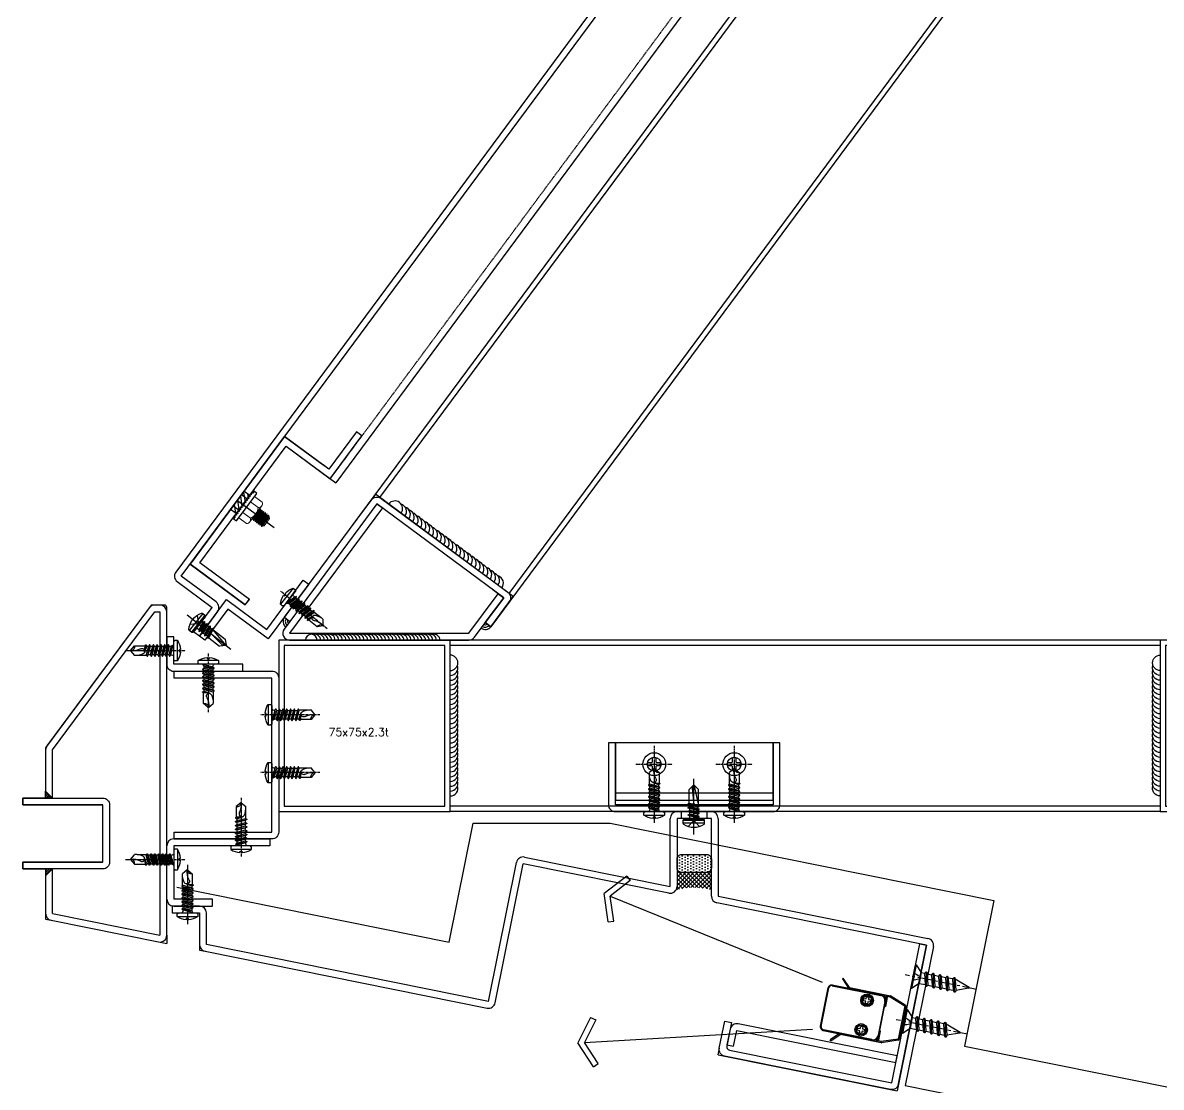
# Model space of a CAD drawing. Extents: x -3378 to 102197, y -3799 to 48702.
# Drawn here: x 83301.7 to 83799.7, y 32567.1 to 33032.6 of the extents above; entities that cross this region are included whole.
import ezdxf

# ---------------------------------------------------------------- set-up
doc = ezdxf.new("R2010")
doc.units = 0
doc.linetypes.add('CENTER', pattern=[2, 1.25, -0.25, 0.25, -0.25])
doc.linetypes.add('HIDDEN', pattern=[0.375, 0.25, -0.125])
for name, color, linetype in [('11', 11, 'Continuous'), ('24WELD', 55, 'Continuous'), ('3', 3, 'Continuous'), ('4', 4, 'Continuous'), ('6', 6, 'Continuous'), ('7-ALU-0', 4, 'Continuous'), ('ARR', 6, 'Continuous'), ('BCM-DIM', 54, 'Continuous'), ('BCM-draft', 252, 'Continuous'), ('BCM-EXT', 2, 'Continuous'), ('BCM-SIL', 8, 'Continuous'), ('CENTER', 4, 'CENTER'), ('CL', 14, 'CENTER'), ('GM_SECT_15', 15, 'Continuous'), ('LAYER3', 165, 'Continuous'), ('螺絲 固定五金 FASTENERS', 124, 'Continuous'), ('螺絲、螺栓', 4, 'Continuous'), ('視覺模型鋁擠型暫替', 4, 'Continuous'), ('視覺模型鋁擠型暫替-RefEdit0', 4, 'Continuous'), ('金屬面材 METAL PANEL', 2, 'Continuous')]:
    doc.layers.add(name, color=color, linetype=linetype)
doc.layers.add('12', color=3, linetype='Continuous', lineweight=9)
doc.layers.add('不顯示', color=254, linetype='Continuous', plot=False)
doc.styles.add('DIM', font='simplex.shx', dxfattribs={"bigfont": 'chineset.shx'})
pattern_1 = [(45, (-80769.971, -992257.95374), (-0.44194173824, 0.44194173824), [])]

# ---------------------------------------------------------------- blocks, each defined once
blk = doc.blocks.new('A$C19CB1797')
at = {"layer": 'BCM-SIL'}
for p, q in [((8.28, 24.29, 0), (8.28, 0, 0)), ((3.53, 19.39, 0), (13.03, 19.39, 0)), ((3.53, 18.16, 0), (13.03, 18.16, 0)), ((6.49, 17.06, 0), (5.88, 16.71, 0)), ((5.88, 16.71, 0), (10.68, 15.91, 0)), ((5.88, 16.71, 0), (5.88, 16.51, 0)), ((5.88, 16.51, 0), (10.68, 15.72, 0)), ((5.88, 16.51, 0), (6.49, 16.16, 0)), ((6.49, 15.47, 0), (5.88, 15.12, 0)), ((5.88, 15.12, 0), (10.68, 14.32, 0)), ((5.88, 15.12, 0), (5.88, 14.92, 0)), ((6.49, 17.06, 0), (10.07, 16.26, 0)), ((6.49, 16.16, 0), (10.07, 15.36, 0)), ((6.49, 16.16, 0), (6.49, 15.47, 0)), ((6.49, 15.47, 0), (10.07, 14.68, 0)), ((10.07, 17.06, 0), (10.07, 16.26, 0)), ((10.07, 17.06, 0), (10.07, 16.26, 0)), ((10.07, 16.26, 0), (10.68, 15.91, 0)), ((10.68, 15.72, 0), (10.07, 15.36, 0)), ((10.07, 15.36, 0), (10.07, 14.68, 0)), ((10.68, 15.91, 0), (10.68, 15.72, 0)), ((5.88, 14.92, 0), (10.68, 14.13, 0)), ((5.88, 14.92, 0), (6.49, 14.57, 0)), ((6.49, 13.88, 0), (5.88, 13.53, 0)), ((5.88, 13.53, 0), (10.68, 12.74, 0)), ((5.88, 13.53, 0), (5.88, 13.33, 0)), ((5.88, 13.33, 0), (10.68, 12.54, 0)), ((5.88, 13.33, 0), (6.49, 12.98, 0)), ((6.49, 12.3, 0), (5.88, 11.94, 0)), ((5.88, 11.94, 0), (10.68, 11.15, 0)), ((5.88, 11.94, 0), (5.88, 11.75, 0)), ((5.88, 11.75, 0), (10.68, 10.95, 0)), ((5.88, 11.75, 0), (6.28, 11.52, 0)), ((8.28, 2.66, 0), (6.28, 11.52, 0)), ((6.28, 11.52, 0), (6.28, 4.66, 0)), ((6.28, 11.52, 0), (10.28, 10.72, 0)), ((6.49, 14.57, 0), (10.07, 13.78, 0)), ((6.49, 14.57, 0), (6.49, 13.88, 0)), ((6.49, 13.88, 0), (10.07, 13.09, 0)), ((6.49, 12.98, 0), (10.07, 12.19, 0)), ((6.49, 12.98, 0), (6.49, 12.3, 0)), ((6.49, 12.3, 0), (10.07, 11.5, 0)), ((9.03, 4.16, 0), (8.28, 11.12, 0)), ((10.07, 14.68, 0), (10.68, 14.32, 0)), ((10.68, 14.13, 0), (10.07, 13.78, 0)), ((10.07, 13.78, 0), (10.07, 13.09, 0)), ((10.07, 13.09, 0), (10.68, 12.74, 0)), ((10.68, 12.54, 0), (10.07, 12.19, 0)), ((10.07, 12.19, 0), (10.07, 11.5, 0)), ((10.07, 11.5, 0), (10.68, 11.15, 0)), ((10.68, 10.95, 0), (10.28, 10.72, 0)), ((10.28, 10.72, 0), (10.28, 4.66, 0)), ((10.68, 14.32, 0), (10.68, 14.13, 0)), ((10.68, 12.74, 0), (10.68, 12.54, 0)), ((10.68, 11.15, 0), (10.68, 10.95, 0)), ((6.28, 4.66, 0), (8.28, 2.66, 0)), ((8.28, 2.66, 0), (10.28, 4.66, 0)), ((8.28, 2.66, 0), (9.03, 4.16, 0))]:
    blk.add_line(p, q, dxfattribs=at)
at = {"layer": 'BCM-SIL', "elevation": 0}
blk.add_lwpolyline([(12.8, 19.81, 0.297439), (3.75, 19.81, 0.253368), (3.53, 19.39), (3.53, 18.16, 0.414214), (4.03, 17.66), (12.53, 17.66, 0.414214), (13.03, 18.16), (13.03, 19.39, 0.253368)], format="xyb", close=True, dxfattribs=at)
at = {"layer": 'BCM-SIL', "ltscale": 0.1, "elevation": 0}
blk.add_lwpolyline([(5.78, 20.77), (7.8, 18.64, 0.205918), (8.28, 18.43, 0.205918), (8.75, 18.64), (10.78, 20.77)], format="xyb", dxfattribs=at)
at = {"layer": 'BCM-SIL'}
for centre, start, end in [((5.89, 17.06, 0), 0, 90), ((10.67, 17.06, 0), 90, 180)]:
    blk.add_arc(centre, 0.6, start, end, dxfattribs=at)
blk = doc.blocks.new('A$C19b21843')
at = {"layer": '11'}
blk.add_lwpolyline([(3.5, 4), (3, 3.5), (3.5, 3), (3, 2.5), (3.5, 2), (3, 1.5), (3.5, 1), (3.5, 0), (5, 0), (5, 15), (3.5, 15), (3.5, 14), (3, 13.5), (3.5, 13), (3, 12.5), (3.5, 12), (3, 11.5), (3.5, 11), (3, 10.5), (3.5, 10), (3, 9.5), (3.5, 9), (3, 8.5), (3.5, 8), (3, 7.5), (3.5, 7), (3, 6.5), (3.5, 6), (3, 5.5), (3.5, 5), (3, 4.5)], close=True, dxfattribs=at)
at = {"layer": '12'}
for p, q in [((5, 13.25), (9.17, 13.25)), ((9.17, 10.37), (5, 10.37)), ((10, 11.81), (10, 3.19)), ((10, 10.03), (10.19, 10.03)), ((10.46, 10.5), (10.89, 4.57)), ((10.73, 10.03), (11.06, 10.03)), ((11.34, 10.5), (11.77, 4.57)), ((11.61, 10.03), (11.94, 10.03)), ((12.21, 10.5), (12.64, 4.57)), ((12.48, 10.03), (12.81, 10.03)), ((13.09, 10.5), (13.52, 4.57)), ((13.36, 10.03), (13.69, 10.03)), ((13.96, 10.5), (14.39, 4.57)), ((14.23, 10.03), (14.56, 10.03)), ((14.84, 10.5), (15.27, 4.57)), ((9.17, 4.63), (5, 4.63)), ((9.17, 1.75), (5, 1.75)), ((10, 4.95), (10.02, 4.57)), ((10.62, 4.97), (10.25, 4.97)), ((11.5, 4.97), (11.13, 4.97)), ((12.38, 4.97), (12, 4.97)), ((13.25, 4.97), (12.88, 4.97)), ((14.12, 4.97), (13.75, 4.97)), ((15, 4.97), (14.63, 4.97))]:
    blk.add_line(p, q, dxfattribs=at)
for points in [[(10.73, 10.03), (10.46, 10.5), (10.19, 10.03), (10.62, 4.97), (10.89, 4.57), (11.13, 4.97)], [(11.61, 10.03), (11.34, 10.5), (11.06, 10.03), (11.5, 4.97), (11.77, 4.57), (12, 4.97)], [(12.48, 10.03), (12.21, 10.5), (11.94, 10.03), (12.38, 4.97), (12.64, 4.57), (12.88, 4.97)], [(13.36, 10.03), (13.09, 10.5), (12.81, 10.03), (13.25, 4.97), (13.52, 4.57), (13.75, 4.97)], [(14.23, 10.03), (13.96, 10.5), (13.69, 10.03), (14.12, 4.97), (14.39, 4.57), (14.63, 4.97)], [(15.11, 10.03), (14.84, 10.5), (14.56, 10.03), (15, 4.97), (15.27, 4.57), (15.5, 4.97)]]:
    blk.add_lwpolyline(points, close=True, dxfattribs=at)
for points in [[(15.11, 10.03), (15.47, 10.03), (15.47, 5.41)], [(15.47, 10.03), (16, 9.5), (16, 5.5), (15.5, 5)], [(10, 4.59), (10.02, 4.57), (10.25, 4.97), (10, 8.4)]]:
    blk.add_lwpolyline(points, dxfattribs=at)
for centre, radius, start, end in [((8.34, 11.81), 1.66, 300, 60), ((4.63, 7.5), 5.37, 327.686, 32.314), ((8.34, 3.19), 1.66, 300, 60)]:
    blk.add_arc(centre, radius, start, end, dxfattribs=at)
at = {"layer": '3'}
for p, q in [((0, 12.01), (3.25, 8.75)), ((3, 10.5), (0, 10.5)), ((1.77, 12.5), (3.38, 10.88)), ((0, 9.74), (3.12, 6.62)), ((0, 7.48), (3.49, 3.99)), ((0, 5.22), (2.72, 2.5)), ((0, 4.5), (3, 4.5)), ((0, 2.96), (0.46, 2.5))]:
    blk.add_line(p, q, dxfattribs=at)
at = {"layer": '4'}
blk.add_line((0, 7.5), (20, 7.5), dxfattribs=at)
at = {"layer": '6'}
blk.add_lwpolyline([(0, 12.5), (3, 12.5), (3.5, 12), (3, 11.5), (3.5, 11), (3, 10.5), (3.5, 10), (3, 9.5), (3.5, 9), (3, 8.5), (3.5, 8), (3, 7.5), (3.5, 7), (3, 6.5), (3.5, 6), (3, 5.5), (3.5, 5), (3, 4.5), (3.5, 4), (3, 3.5), (3.5, 3), (3, 2.5), (0, 2.5)], close=True, dxfattribs=at)
blk = doc.blocks.new('梯形固定件')
at = {"layer": '視覺模型鋁擠型暫替', "linetype": 'Continuous'}
for p, q in [((44.13, 59.58), (46.54, 57.8)), ((3.64, 9.96), (6.05, 8.17))]:
    blk.add_line(p, q, dxfattribs=at)
at = {"layer": '視覺模型鋁擠型暫替', "color": 7, "linetype": 'Continuous'}
for centre, radius, start, end in [((6.05, 8.17), 3, 143.4284, 233.473), ((6.05, 8.17), 2, 143.4284, 233.4731), ((6.05, 8.17), 1, 143.4284, 233.4735), ((91.52, 7.63), 3, 233.4654, 323.51), ((91.52, 7.63), 2, 233.4653, 323.51), ((91.52, 7.63), 1, 233.465, 323.51)]:
    blk.add_arc(centre, radius, start, end, dxfattribs=at)
at = {"layer": '視覺模型鋁擠型暫替', "linetype": 'Continuous'}
for radius, start in [(3, 53.4725), (1, 53.472)]:
    blk.add_arc((6.05, 8.17), radius, start, 53.4729, dxfattribs=at)
at = {"layer": '金屬面材 METAL PANEL', "linetype": 'Continuous'}
for points in [[(3.64, 9.96), (41.72, 61.37, -0.414214), (45.92, 61.99), (101.36, 20.92, -0.414231), (101.99, 16.72), (93.93, 5.85), (91.52, 7.63), (99.58, 18.51), (44.13, 59.58), (6.05, 8.18)], [(44.13, 59.58), (3.54, 4.79, 0.61597), (5.96, 0), (84.35, 0, 0.237647), (86.76, 1.21), (99.58, 18.51)]]:
    blk.add_lwpolyline(points, format="xyb", dxfattribs=at)
blk.add_lwpolyline([(46.54, 57.79), (5.96, 3), (84.35, 3), (97.16, 20.3), (99.58, 18.51)], dxfattribs=at)
blk = doc.blocks.new('*u927')
at = {"layer": 'CENTER', "color": 0, "ltscale": 5}
blk.add_line((28.28, 0), (-3.62, 0), dxfattribs=at)
at = {"layer": '螺絲、螺栓', "color": 0, "linetype": 'ByBlock', "ltscale": 0.2}
for p, q in [((0.3, 5.3), (0.3, -5.3)), ((3.1, 2.5), (3.1, -2.5)), ((3.1, 2.39), (4.64, 2.39)), ((5.08, 3.15), (6.34, -3.15)), ((5.7, 2.39), (7.79, 2.39)), ((8.23, 3.15), (9.49, -3.15)), ((8.85, 2.39), (10.94, 2.39)), ((11.38, 3.15), (12.64, -3.15)), ((12, 2.39), (14.09, 2.39)), ((14.53, 3.15), (15.79, -3.15)), ((17.24, 2.39), (15.15, 2.39)), ((17.68, 3.15), (18.94, -3.15)), ((18.17, 2.61), (24.84, 0.24)), ((3.1, -2.39), (5.9, -2.39)), ((6.96, -2.39), (9.05, -2.39)), ((10.11, -2.39), (12.2, -2.39)), ((13.26, -2.39), (15.35, -2.39)), ((16.41, -2.39), (18.5, -2.39)), ((24.84, -0.23), (19.52, -2.25))]:
    blk.add_line(p, q, dxfattribs=at)
blk.add_lwpolyline([(3.1, -2.5), (0.3, -5.3), (0, -5.3), (0, 5.3), (0.3, 5.3), (3.1, 2.5)], dxfattribs=at)
blk.add_lwpolyline([(0, 1.61, -0.048054), (2.67, 0.68, -0.292428), (3.1, 0, -0.292428), (2.67, -0.68, -0.048054), (0, -1.61, -0.048054)], format="xyb", dxfattribs=at)
for points in [[(6.34, -3.15), (5.9, -2.39), (4.64, 2.39), (5.08, 3.15), (5.27, 3.15), (5.7, 2.39), (6.96, -2.39), (6.53, -3.15)], [(9.49, -3.15), (9.05, -2.39), (7.79, 2.39), (8.23, 3.15), (8.42, 3.15), (8.85, 2.39), (10.11, -2.39), (9.68, -3.15)], [(12.64, -3.15), (12.2, -2.39), (10.94, 2.39), (11.38, 3.15), (11.57, 3.15), (12, 2.39), (13.26, -2.39), (12.83, -3.15)], [(15.79, -3.15), (15.35, -2.39), (14.09, 2.39), (14.53, 3.15), (14.72, 3.15), (15.15, 2.39), (16.41, -2.39), (15.98, -3.15)], [(18.94, -3.15), (18.5, -2.39), (17.24, 2.39), (17.68, 3.15), (17.87, 3.15), (18.3, 2.39), (19.56, -2.39), (19.13, -3.15)]]:
    blk.add_lwpolyline(points, close=True, dxfattribs=at)
blk.add_arc((24.75, 0), 0.252, 292.1627, 69.4623, dxfattribs=at)
blk = doc.blocks.new('*U929')
blk.add_blockref('*u927', (0, 0))
blk = doc.blocks.new('燈座')
for p, q in [((-78.77, 14.27), (-79.2, 11.3)), ((-79.16, 11.3), (0, 0)), ((0.42, 2.97, 0), (0, 0))]:
    blk.add_line(p, q)
at = {"layer": '金屬面材 METAL PANEL', "linetype": 'Continuous'}
for points in [[(9.18, 64.35), (0.42, 2.97, -0.414214), (-2.97, 0.42), (-76.23, 10.88, -0.414214), (-78.77, 14.27), (-77.08, 26.15), (-74.11, 25.73), (-75.59, 15.33, 0.414214), (-74.32, 13.64), (-2.55, 3.39), (6.21, 64.77)], [(-72.55, 15.4), (-71.56, 22.33), (-1.27, 12.3), (-0.85, 15.27), (-71.14, 25.3, 0.414214), (-74.53, 22.76), (-75.52, 15.83)]]:
    blk.add_lwpolyline(points, format="xyb", close=True, dxfattribs=at)
at = {"layer": '螺絲 固定五金 FASTENERS', "rotation": 351.8790730473864}
for p in [(4.14, 50.28, 0), (1.32, 30.48, 0)]:
    blk.add_blockref('*U929', p, dxfattribs=at)
blk = doc.blocks.new('*U35')
blk.add_lwpolyline([(1.22, 0.68), (2.48, 0.68, -0.398336), (3.02, 0.16, -0.027263), (3.02, -0.16, -0.398336), (2.48, -0.68), (1.22, -0.68, 0.414214), (0.68, -1.22), (0.68, -2.48, -0.398336), (0.16, -3.02, -0.027263), (-0.16, -3.02, -0.398336), (-0.68, -2.48), (-0.68, -1.22, 0.414214), (-1.22, -0.68), (-2.48, -0.68, -0.398336), (-3.02, -0.16, -0.027263), (-3.02, 0.16, -0.398336), (-2.48, 0.68), (-1.22, 0.68, 0.414214), (-0.68, 1.22), (-0.68, 2.48, -0.398336), (-0.16, 3.02, -0.027263), (0.16, 3.02, -0.398336), (0.68, 2.48), (0.68, 1.22, 0.414214)], format="xyb", close=True)
blk.add_circle((0, 0), 5)
at = {"layer": 'CL'}
for p, q in [((0, 8.04), (0, -8.04)), ((-8.04, 0), (8.04, 0))]:
    blk.add_line(p, q, dxfattribs=at)
blk = doc.blocks.new('圓孔6mm')
at = {"layer": '視覺模型鋁擠型暫替', "color": 6, "linetype": 'Continuous'}
blk.add_circle((0, 0), 3, dxfattribs=at)
at = {"layer": 'BCM-draft'}
blk.add_blockref('*U35', (0, 0), dxfattribs=at)
blk = doc.blocks.new('A$C20AE7E0D')
at = {"layer": 'ARR', "color": 0, "linetype": 'CENTER', "ltscale": 0.87}
blk.add_line((21, 0), (-5.1, 0), dxfattribs=at)
at = {"layer": 'ARR', "color": 0, "linetype": 'ByBlock', "ltscale": 0.3}
for p, q in [((-1.61, -4.5), (-1.61, 4.5)), ((0.5, 2.24), (1.14, 1.9)), ((0.72, 2.13), (1.65, -2.5)), ((1.89, 1.9), (1.14, 1.9)), ((2.24, 2.5), (3.24, -2.5)), ((3.48, 1.9), (2.73, 1.9)), ((3.83, 2.5), (4.83, -2.5)), ((5.07, 1.9), (4.32, 1.9)), ((5.42, 2.5), (6.42, -2.5)), ((6.81, 1.9), (5.91, 1.9)), ((7.16, 2.5), (8.16, -2.5)), ((8.4, 1.9), (7.65, 1.9)), ((8.75, 2.5), (9.75, -2.5)), ((10.14, 1.9), (9.24, 1.9)), ((10.49, 2.5), (11.49, -2.5)), ((11.73, 1.9), (10.98, 1.9)), ((12.08, 2.5), (12.7, -0.6)), ((17.12, 2.1), (12.46, 2.1)), ((18.83, 0.06), (17.12, 2.1)), ((18.83, 0.06), (18.95, 0.06)), ((19, -0.01), (19, 0.01)), ((2.14, -1.9), (2.89, -1.9)), ((3.73, -1.9), (4.48, -1.9)), ((5.32, -1.9), (6.07, -1.9)), ((6.91, -1.9), (7.81, -1.9)), ((8.65, -1.9), (9.4, -1.9)), ((10.24, -1.9), (11.14, -1.9)), ((11.87, -2.1), (15.91, -2.1)), ((18.83, -0.06), (17.12, -2.1)), ((18.83, -0.06), (18.95, -0.06))]:
    blk.add_line(p, q, dxfattribs=at)
blk.add_lwpolyline([(-2.98, -0.5, 0.134476), (-1.61, -4.5), (-0.58, -4.5, 0.198912), (-0.44, -4.44), (-0.06, -4.06, 0.198912), (0, -3.92), (0, 3.92, 0.198912), (-0.06, 4.06), (-0.44, 4.44, 0.198912), (-0.58, 4.5), (-1.61, 4.5, 0.134562), (-2.98, 0.5), (-2.48, 0.5), (-2.48, -0.5), (-2.98, -0.5)], format="xyb", dxfattribs=at)
blk.add_lwpolyline([(1.14, 1.9), (2.14, -1.9), (1.8, -2.5), (1.65, -2.5), (1.3, -1.9), (0.3, 1.9), (0.5, 2.24)], dxfattribs=at)
for points in [[(3.24, -2.5), (2.89, -1.9), (1.89, 1.9), (2.24, 2.5), (2.39, 2.5), (2.73, 1.9), (3.73, -1.9), (3.39, -2.5)], [(4.83, -2.5), (4.48, -1.9), (3.48, 1.9), (3.83, 2.5), (3.98, 2.5), (4.32, 1.9), (5.32, -1.9), (4.98, -2.5)], [(6.42, -2.5), (6.07, -1.9), (5.07, 1.9), (5.42, 2.5), (5.57, 2.5), (5.91, 1.9), (6.91, -1.9), (6.57, -2.5)], [(8.16, -2.5), (7.81, -1.9), (6.81, 1.9), (7.16, 2.5), (7.31, 2.5), (7.65, 1.9), (8.65, -1.9), (8.31, -2.5)], [(9.75, -2.5), (9.4, -1.9), (8.4, 1.9), (8.75, 2.5), (8.9, 2.5), (9.24, 1.9), (10.24, -1.9), (9.9, -2.5)], [(11.49, -2.5), (11.14, -1.9), (10.14, 1.9), (10.49, 2.5), (10.64, 2.5), (10.98, 1.9), (11.98, -1.9), (11.64, -2.5)], [(12.08, 2.5), (11.73, 1.9), (12.7, -0.6), (12.46, 2.1), (12.23, 2.5)]]:
    blk.add_lwpolyline(points, close=True, dxfattribs=at)
for centre, radius, start, end in [((0.67, 3.07), 0.874, 220.3388, 257.7802), ((13.86, -0.29), 1.2, 56.152, 236.152), ((17.85, 6.88), 7.01, 241.6458, 278.008), ((18.9, 1.75), 1.82, 168.8617, 267.6865), ((18.95, 0.01), 0.05, 0, 90), ((1.17, -3.34), 1.44, 84.7312, 144.22), ((16.52, 4.88), 7.01, 241.6458, 274.9541), ((18.95, -0.01), 0.05, 270, 0)]:
    blk.add_arc(centre, radius, start, end, dxfattribs=at)
blk = doc.blocks.new('*U77')
at = {"color": 0, "linetype": 'ByBlock'}
blk.add_blockref('A$C20AE7E0D', (0, 0), dxfattribs=at)
blk = doc.blocks.new('4t托架')
at = {"layer": '視覺模型鋁擠型暫替', "color": 6, "linetype": 'Continuous'}
blk.add_line((-0.7, -22), (-69.7, -22), dxfattribs=at)
at = {"layer": '視覺模型鋁擠型暫替', "color": 6, "linetype": 'Continuous', "elevation": 0}
blk.add_lwpolyline([(-69.7, -25), (-0.7, -25), (-0.7, 0), (-69.7, 0)], close=True, dxfattribs=at)
at = {"layer": '金屬面材 METAL PANEL', "linetype": 'Continuous', "elevation": 0}
blk.add_lwpolyline([(-69.7, 0), (-72.7, 0), (-72.7, -27, 0.414214), (-69.7, -30), (-0.7, -30, 0.414214), (2.3, -27), (2.3, 0), (-0.7, 0), (-0.7, -27), (-69.7, -27)], format="xyb", close=True, dxfattribs=at)
at = {"layer": '螺絲 固定五金 FASTENERS', "xscale": -1, "rotation": 270}
for p in [(-52.7, -30), (-17.7, -30)]:
    blk.add_blockref('*U77', p, dxfattribs=at)
at = {"layer": '視覺模型鋁擠型暫替', "linetype": 'Continuous'}
for p in [(-52.7, -9.26), (-17.7, -9.26)]:
    blk.add_blockref('圓孔6mm', p, dxfattribs=at)
blk = doc.blocks.new('箭頭2')
at = {"layer": 'LAYER3', "ltscale": 10}
for p, q in [((-21.65, -12.5), (0, 0)), ((21.65, -12.5), (0, 0)), ((-19.15, -16.83), (0, -5.77)), ((19.15, -16.83), (0, -5.77)), ((0, -5.77), (0, -205.77)), ((-21.65, -12.5), (-19.15, -16.83)), ((21.65, -12.5), (19.15, -16.83))]:
    blk.add_line(p, q, dxfattribs=at)
blk = doc.blocks.new('L1燈具')
at = {"color": 133, "linetype": 'Continuous'}
for p, q in [((-26.94, 17.91), (-27.33, 17.61)), ((-27.33, 17.61), (-24.4, 13.7)), ((-24, 14), (-26.94, 17.91)), ((-24, 14), (-5.92, 11.42)), ((-9.83, 11.47), (-5.99, 10.93)), ((-7.78, 10.68), (-8.05, 8.75)), ((-7.29, 10.61), (-7.85, 6.69)), ((-5.99, 10.93), (0.56, 7.42)), ((-5.76, 11.36), (0.79, 7.86)), ((-8.34, 6.76), (-7.85, 6.69)), ((0.56, 7.42), (-1.54, -7.28)), ((1.05, 7.35), (-1.05, -7.35)), ((-9.97, -8.15), (-9.41, -4.23)), ((-9.9, -4.16), (-9.41, -4.23)), ((-27.26, -6.33), (-31.17, -9.26)), ((-30.87, -9.66), (-31.17, -9.26)), ((-30.87, -9.66), (-26.96, -6.72)), ((-8.88, -9.3), (-26.96, -6.72)), ((-8.81, -8.81), (-12.64, -8.27)), ((-10.46, -8.08), (-10.18, -6.15)), ((-1.54, -7.28), (-8.81, -8.81)), ((-1.44, -7.77), (-8.71, -9.3))]:
    blk.add_line(p, q, dxfattribs=at)
at = {"color": 53}
for p, q in [((-33.28, 13.37), (-35.71, -3.65)), ((-10.1, 11.58), (-31.58, 14.64)), ((-10.13, -6.29), (-7.98, 8.75)), ((-34.43, -5.35), (-12.96, -8.41))]:
    blk.add_line(p, q, dxfattribs=at)
at = {"color": 165}
for p, q in [((-35.67, -3.63), (-33.25, 13.34)), ((-35.48, -3.66), (-33.06, 13.31)), ((-33.28, 13.37), (-33.22, 13.62)), ((-33.28, 13.37), (-33.28, 13.37)), ((-33.25, 13.34), (-33.28, 13.37)), ((-33.06, 13.31), (-33.25, 13.34)), ((-33.22, 13.62), (-33.1, 13.9)), ((-33.1, 13.9), (-32.92, 14.15)), ((-31.59, 14.41), (-31.56, 14.61)), ((-31.59, 14.41), (-10.16, 11.36)), ((-31.56, 14.61), (-31.58, 14.64)), ((-31.58, 14.64), (-31.58, 14.64)), ((-31.56, 14.61), (-10.14, 11.55)), ((-16.45, 9.44), (-16.31, 10.43)), ((-16.31, 10.43), (-15.32, 10.29)), ((-15.32, 10.29), (-15.46, 9.3)), ((-10.16, 11.36), (-10.14, 11.55)), ((-10.14, 11.55), (-10.1, 11.58)), ((-10.1, 11.58), (-10.1, 11.58)), ((-17.58, 8.59), (-17.44, 9.58)), ((-16.59, 8.45), (-17.58, 8.59)), ((-17.44, 9.58), (-16.45, 9.44)), ((-16.73, 7.46), (-16.59, 8.45)), ((-15.74, 7.32), (-16.73, 7.46)), ((-15.6, 8.31), (-15.74, 7.32)), ((-14.61, 8.17), (-15.6, 8.31)), ((-15.46, 9.3), (-14.47, 9.16)), ((-14.47, 9.16), (-14.61, 8.17)), ((-8.21, 8.75), (-10.35, -6.23)), ((-8.01, 8.73), (-10.15, -6.26)), ((-10.1, -6.1), (-8.01, 8.55)), ((-8.21, 8.75), (-8.01, 8.73)), ((-8.01, 8.73), (-7.98, 8.75)), ((-7.98, 8.75), (-7.98, 8.75)), ((-35.72, -3.9), (-35.71, -3.65)), ((-35.68, -4.21), (-35.72, -3.9)), ((-35.67, -3.63), (-35.71, -3.65)), ((-35.71, -3.65), (-35.71, -3.65)), ((-35.58, -4.5), (-35.68, -4.21)), ((-35.48, -3.66), (-35.67, -3.63)), ((-19.44, -4.45), (-19.3, -3.46)), ((-18.45, -4.59), (-19.44, -4.45)), ((-19.3, -3.46), (-18.31, -3.6)), ((-18.59, -5.58), (-18.45, -4.59)), ((-18.31, -3.6), (-18.17, -2.61)), ((-18.17, -2.61), (-17.18, -2.75)), ((-17.46, -4.73), (-17.6, -5.72)), ((-16.47, -4.87), (-17.46, -4.73)), ((-17.18, -2.75), (-17.32, -3.74)), ((-17.32, -3.74), (-16.33, -3.88)), ((-16.33, -3.88), (-16.47, -4.87)), ((-34.4, -5.32), (-34.43, -5.35)), ((-34.43, -5.35), (-34.43, -5.35)), ((-34.37, -5.13), (-34.4, -5.32)), ((-12.98, -8.38), (-34.4, -5.32)), ((-12.95, -8.18), (-34.37, -5.13)), ((-17.6, -5.72), (-18.59, -5.58)), ((-12.95, -8.18), (-12.98, -8.38)), ((-12.98, -8.38), (-12.96, -8.41)), ((-12.96, -8.41), (-12.96, -8.41)), ((-10.35, -6.23), (-10.15, -6.26)), ((-10.15, -6.26), (-10.13, -6.29)), ((-10.13, -6.29), (-10.13, -6.29))]:
    blk.add_line(p, q, dxfattribs=at)
at = {"color": 165, "linetype": 'Continuous'}
for p, q in [((-24, 14), (-24.4, 13.7)), ((-24, 14), (-24.25, 13.57)), ((-24, 14), (-24.07, 13.54)), ((-7.73, 11.17), (-7.88, 11.06)), ((-7.29, 10.61), (-7.78, 10.68)), ((-5.92, 11.42), (-5.99, 10.93)), ((-5.76, 11.36), (-5.99, 10.93)), ((-8.29, 8.76), (-8.09, 8.73)), ((-8.09, 8.73), (-8.06, 8.75)), ((-8.06, 8.72), (-7.57, 8.65)), ((0.79, 7.86), (0.56, 7.42)), ((1.05, 7.35), (0.56, 7.42)), ((-26.96, -6.72), (-27.26, -6.33)), ((-26.96, -6.72), (-27.08, -6.24)), ((-26.96, -6.72), (-26.89, -6.26)), ((-10.55, -8.56), (-10.66, -8.41)), ((-9.97, -8.15), (-10.46, -8.08)), ((-10.4, -6.09), (-10.21, -6.12)), ((-10.21, -6.12), (-10.19, -6.15)), ((-10.18, -6.12), (-9.69, -6.19)), ((-8.88, -9.3), (-8.81, -8.81)), ((-8.71, -9.3), (-8.81, -8.81)), ((-1.44, -7.77), (-1.54, -7.28)), ((-1.05, -7.35), (-1.54, -7.28))]:
    blk.add_line(p, q, dxfattribs=at)
at = {"color": 165}
for points in [[(-32.92, 14.15), (-32.69, 14.36), (-32.43, 14.52), (-32.13, 14.62), (-31.83, 14.66), (-31.58, 14.64)], [(-10.1, 11.58), (-9.67, 11.47), (-9.21, 11.27), (-8.8, 10.97), (-8.46, 10.6), (-8.2, 10.17), (-8.03, 9.69), (-7.96, 9.2), (-7.98, 8.75)], [(-34.43, -5.35), (-34.68, -5.29), (-34.96, -5.17), (-35.21, -4.99), (-35.42, -4.76), (-35.58, -4.5)], [(-10.13, -6.29), (-10.23, -6.73), (-10.44, -7.19), (-10.73, -7.6), (-11.11, -7.94), (-11.54, -8.2), (-12.01, -8.37), (-12.51, -8.44), (-12.96, -8.41)]]:
    blk.add_lwpolyline(points, dxfattribs=at)
for centre, radius in [((-16.02, 8.87), 2.75), ((-16.02, 8.87), 2.22), ((-16.02, 8.87), 2.02), ((-17.88, -4.16), 2.75), ((-17.88, -4.16), 2.22), ((-17.88, -4.16), 2.02)]:
    blk.add_circle(centre, radius, dxfattribs=at)
at = {"color": 53}
for centre, radius, start, end in [((-31.79, 13.16), 1.5, 161.4104, 171.8638), ((-31.79, 13.16), 1.5, 154.4888, 160.6308), ((-31.8, 13.16), 1.5, 160.6339, 161.4066), ((-31.79, 13.16), 1.5, 149.8758, 154.4914), ((-31.8, 13.16), 1.5, 149.377, 149.8746), ((-31.79, 13.16), 1.5, 142.1037, 149.3733), ((-31.79, 13.16), 1.5, 138.3486, 142.1061), ((-31.79, 13.16), 1.5, 126.8408, 138.124), ((-31.8, 13.16), 1.49, 138.1289, 138.347), ((-31.79, 13.16), 1.5, 124.8888, 126.8362), ((-31.79, 13.16), 1.5, 115.3042, 124.8946), ((-31.79, 13.16), 1.5, 98.9944, 115.3019), ((-31.79, 13.16), 1.5, 92.2511, 99.0004), ((-31.79, 13.15), 1.5, 81.8917, 92.2467), ((-10.46, 9.1), 2.5, 351.8768, 81.8806), ((-34.22, -3.86), 1.5, 171.8917, 182.2467), ((-34.23, -3.86), 1.5, 182.2507, 183.1237), ((-34.22, -3.86), 1.5, 183.1268, 188.9969), ((-34.22, -3.86), 1.5, 188.9944, 193.7783), ((-34.22, -3.86), 1.5, 193.7795, 194.3812), ((-34.22, -3.86), 1.5, 194.3847, 201.086), ((-34.22, -3.86), 1.5, 201.0832, 205.3019), ((-34.23, -3.87), 1.49, 205.3038, 205.6292), ((-34.22, -3.86), 1.5, 205.6342, 214.8892), ((-34.22, -3.87), 1.5, 214.8888, 216.8362), ((-34.22, -3.86), 1.5, 216.8355, 232.1061), ((-34.22, -3.86), 1.5, 232.0994, 244.4914), ((-34.22, -3.87), 1.5, 244.4852, 251.4062), ((-34.22, -3.86), 1.5, 251.4104, 261.8638), ((-12.6, -5.94), 2.5, 261.8768, 351.8806)]:
    blk.add_arc(centre, radius, start, end, dxfattribs=at)
at = {"color": 165}
for centre, radius, start, end in [((-31.77, 13.13), 1.5, 81.8746, 171.8793), ((-31.77, 13.13), 1.3, 81.8756, 171.8825), ((-10.49, 9.08), 2.3, 351.8756, 81.8825), ((-10.49, 9.08), 2.5, 351.8768, 81.8806), ((-10.58, 8.92), 2.6, 351.8791, 352.9984), ((-34.19, -3.84), 1.5, 171.8746, 261.8793), ((-34.19, -3.84), 1.3, 171.8756, 261.8825), ((-12.63, -5.91), 2.5, 261.8768, 351.8806), ((-12.63, -5.91), 2.3, 261.8756, 351.8825), ((-12.67, -5.73), 2.6, 350.7598, 351.8791)]:
    blk.add_arc(centre, radius, start, end, dxfattribs=at)
at = {"color": 133, "linetype": 'Continuous'}
for centre, radius, start, end in [((-24, 14), 0.495, 216.8791, 239.3791), ((-8.27, 10.75), 0.495, 351.8791, 81.8791), ((-8.27, 10.75), 0.99, 351.8791, 22.3868), ((-5.99, 10.93), 0.495, 61.8791, 81.8791), ((0.56, 7.42), 0.495, 351.8791, 61.8791), ((-26.96, -6.72), 0.495, 101.9693, 126.8791), ((-10.95, -8.01), 0.495, 261.8791, 351.8791), ((-10.95, -8.01), 0.99, 321.3713, 351.8791), ((-8.81, -8.81), 0.495, 261.8791, 281.8791), ((-1.54, -7.28), 0.495, 281.8791, 351.8791)]:
    blk.add_arc(centre, radius, start, end, dxfattribs=at)
at = {"color": 165, "linetype": 'Continuous'}
for centre, start, end in [((-10.63, 8.92), 351.8791, 352.9984), ((-12.7, -5.59), 350.7598, 351.8791)]:
    blk.add_arc(centre, 2.58, start, end, dxfattribs=at)
at = {"layer": 'LAYER3'}
for p, xscale, yscale, zscale, rotation in [((-133.46, 48.95), -0.5, 0.5, 0.5, 71.16989544259621), ((-141.27, -16.89), 0.4999999999999999, 0.4999999999999999, 0.4999999999999999, 96.57220988305077)]:
    blk.add_blockref('箭頭2', p, dxfattribs=dict(at, xscale=xscale, yscale=yscale, zscale=zscale, rotation=rotation))
blk = doc.blocks.new('123')
at = {"layer": '金屬面材 METAL PANEL', "linetype": 'Continuous'}
for p, q in [((-45.96, -11.95), (-3.96, -11.95)), ((-3.96, -11.95), (-3.96, -14.95)), ((-48.96, -38.34), (-48.96, -14.95)), ((-3.96, -14.95), (-45.96, -14.95)), ((-45.96, -14.95), (-45.96, -38.34)), ((-28.96, -38.34), (-45.96, -38.34)), ((-28.96, -41.34), (-28.96, -38.34)), ((-45.96, -41.34), (-28.96, -41.34))]:
    blk.add_line(p, q, dxfattribs=at)
blk.add_lwpolyline([(-48.96, 76.42), (-48.96, 64.42, 0.414214), (-45.96, 61.42), (-15.78, 61.42), (-15.78, 64.42), (-45.96, 64.42), (-45.96, 76.42), (-48.96, 76.42)], format="xyb", dxfattribs=at)
blk.add_lwpolyline([(-45.67, 61.42), (-3, 61.42, -0.414214), (0, 58.42), (0, -8.95, -0.414214), (-3, -11.95), (-45.67, -11.95), (-45.67, -8.95), (-3, -8.95), (-3, 58.42), (-45.67, 58.42)], format="xyb", close=True, dxfattribs=at)
for centre, start, end in [((-45.96, -14.95), 90, 180), ((-45.96, -38.34), 180, 270)]:
    blk.add_arc(centre, 3, start, end, dxfattribs=at)
at = {"layer": '螺絲 固定五金 FASTENERS', "xscale": -1}
blk.add_blockref('*U77', (-45.96, 70.42), dxfattribs=at)
at = {"layer": '螺絲 固定五金 FASTENERS'}
for p, xscale, rotation in [((-30.78, 64.42), -1.000000000000001, 90), ((-3, 42.35), -1, 180), ((-3, 17.03), -1, 180), ((-39.96, -44.34), -1, 270)]:
    blk.add_blockref('*U77', p, dxfattribs=dict(at, xscale=xscale, rotation=rotation))
for p, rotation in [((-16.46, -14.95), 90), ((-45.96, -20.95), 180)]:
    blk.add_blockref('*U77', p, dxfattribs=dict(at, rotation=rotation))
blk = doc.blocks.new('*U460')
for centre, end in [((-2.48, -3.14), 51.61227), ((-7.14, -9.01), 339.82212), ((-5.59, -7.05), 339.82212), ((-4.04, -5.09), 339.82212), ((-11.8, -14.89), 339.82212), ((-10.25, -12.93), 339.82212), ((-8.69, -10.97), 339.82212), ((-16.46, -20.77), 339.82212), ((-14.9, -18.81), 339.82212), ((-13.35, -16.85), 339.82212), ((-21.11, -26.65), 339.82212), ((-19.56, -24.69), 339.82212), ((-18.01, -22.73), 339.82212), ((-25.77, -32.53), 339.82212), ((-24.22, -30.57), 339.82212), ((-22.67, -28.61), 339.82212), ((-30.43, -38.41), 339.82212), ((-28.88, -36.45), 339.82212), ((-27.32, -34.49), 339.82212), ((-35.09, -44.29), 339.82212), ((-33.53, -42.33), 339.82212), ((-31.98, -40.37), 339.82212), ((-39.74, -50.16), 339.82212), ((-38.19, -48.21), 339.82212), ((-36.64, -46.25), 339.82212), ((-42.85, -54.08), 339.82212), ((-41.3, -52.12), 339.82212)]:
    blk.add_arc(centre, 4, 231.61227, end)
blk = doc.blocks.new('*U461')
for centre, end in [((-68.96, 2.24), 286.35291), ((-66.47, 2.15), 286.35291), ((-63.97, 2.07), 286.35291), ((-61.47, 1.99), 286.35291), ((-58.97, 1.91), 286.35291), ((-56.47, 1.83), 286.35291), ((-53.97, 1.75), 286.35291), ((-51.47, 1.67), 286.35291), ((-48.97, 1.59), 286.35291), ((-46.48, 1.51), 286.35291), ((-43.98, 1.43), 286.35291), ((-41.48, 1.34), 286.35291), ((-38.98, 1.26), 286.35291), ((-36.48, 1.18), 286.35291), ((-33.98, 1.1), 286.35291), ((-31.48, 1.02), 286.35291), ((-28.98, 0.94), 286.35291), ((-26.49, 0.86), 286.35291), ((-23.99, 0.78), 286.35291), ((-21.49, 0.7), 286.35291), ((-18.99, 0.62), 286.35291), ((-16.49, 0.53), 286.35291), ((-13.99, 0.45), 286.35291), ((-11.49, 0.37), 286.35291), ((-9, 0.29), 286.35291), ((-6.5, 0.21), 286.35291), ((-4, 0.13), 358.14306)]:
    blk.add_arc(centre, 4, 178.14306, end)
blk = doc.blocks.new('*U462')
for centre, end in [((-68.96, 2.24), 286.35291), ((-66.47, 2.15), 286.35291), ((-63.97, 2.07), 286.35291), ((-61.47, 1.99), 286.35291), ((-58.97, 1.91), 286.35291), ((-56.47, 1.83), 286.35291), ((-53.97, 1.75), 286.35291), ((-51.47, 1.67), 286.35291), ((-48.97, 1.59), 286.35291), ((-46.48, 1.51), 286.35291), ((-43.98, 1.43), 286.35291), ((-41.48, 1.34), 286.35291), ((-38.98, 1.26), 286.35291), ((-36.48, 1.18), 286.35291), ((-33.98, 1.1), 286.35291), ((-31.48, 1.02), 286.35291), ((-28.98, 0.94), 286.35291), ((-26.49, 0.86), 286.35291), ((-23.99, 0.78), 286.35291), ((-21.49, 0.7), 286.35291), ((-18.99, 0.62), 286.35291), ((-16.49, 0.53), 286.35291), ((-13.99, 0.45), 286.35291), ((-11.49, 0.37), 286.35291), ((-9, 0.29), 286.35291), ((-6.5, 0.21), 286.35291), ((-4, 0.13), 358.14306)]:
    blk.add_arc(centre, 4, 178.14306, end)
blk = doc.blocks.new('*U480')
for centre, end in [((-0.21, -6.5), 16.35291), ((-0.13, -4), 88.14306), ((-0.53, -16.49), 16.35291), ((-0.45, -13.99), 16.35291), ((-0.37, -11.49), 16.35291), ((-0.29, -9), 16.35291), ((-0.78, -23.99), 16.35291), ((-0.7, -21.49), 16.35291), ((-0.62, -18.99), 16.35291), ((-1.02, -31.48), 16.35291), ((-0.94, -28.98), 16.35291), ((-0.86, -26.49), 16.35291), ((-1.26, -38.98), 16.35291), ((-1.18, -36.48), 16.35291), ((-1.1, -33.98), 16.35291), ((-1.51, -46.48), 16.35291), ((-1.43, -43.98), 16.35291), ((-1.34, -41.48), 16.35291), ((-1.75, -53.97), 16.35291), ((-1.67, -51.47), 16.35291), ((-1.59, -48.97), 16.35291), ((-2.07, -63.97), 16.35291), ((-1.99, -61.47), 16.35291), ((-1.91, -58.97), 16.35291), ((-1.83, -56.47), 16.35291), ((-2.32, -71.46), 16.35291), ((-2.24, -68.96), 16.35291), ((-2.15, -66.47), 16.35291), ((-2.56, -78.96), 16.35291), ((-2.48, -76.46), 16.35291), ((-2.4, -73.96), 16.35291), ((-2.8, -86.45), 16.35291), ((-2.72, -83.96), 16.35291), ((-2.64, -81.46), 16.35291), ((-2.88, -88.95), 16.35291)]:
    blk.add_arc(centre, 4, 268.14306, end)
blk = doc.blocks.new('75x75x2.3t')
at = {"layer": 'GM_SECT_15'}
for points in [[(0, -75), (75, -75), (75, 0), (0, 0)], [(2.3, -72.7), (72.7, -72.7), (72.7, -2.3), (2.3, -2.3)]]:
    blk.add_lwpolyline(points, close=True, dxfattribs=at)
at = {"layer": '不顯示', "linetype": 'Continuous', "insert": (21.79, -38.48), "char_height": 3.5, "attachment_point": 1, "style": 'DIM'}
blk.add_mtext_dynamic_manual_height_columns('75x75x2.3t', width=3.4858, gutter_width=17.5, heights=[0], dxfattribs=at)
blk = doc.blocks.new('425424524')
at = {"layer": '視覺模型鋁擠型暫替', "linetype": 'Continuous'}
h = blk.add_hatch(dxfattribs=at)
h.set_pattern_fill('ANSI31', color=1, scale=5)
h.set_pattern_definition(pattern_1)
h.paths.add_polyline_path([(10, 3), (13, 3), (10, 6)])
h = blk.add_hatch(dxfattribs=at)
h.set_pattern_fill('ANSI31', color=1, scale=5)
h.set_pattern_definition(pattern_1)
h.paths.add_polyline_path([(10, -31), (13, -28), (10, -28)])
at = {"layer": '7-ALU-0'}
for p, q in [((60, 0), (60, -25)), ((63, -28), (63, 3))]:
    blk.add_line(p, q, dxfattribs=at)
at = {"layer": 'BCM-EXT', "linetype": 'Continuous'}
for points in [[(10, 3), (0, 3), (0, 0), (10, 0)], [(10, 0), (35, 0)], [(35, -25), (35, 0)], [(10, -25), (0, -25), (0, -28), (10, -28)], [(35, -25), (10, -25)]]:
    blk.add_lwpolyline(points, dxfattribs=at)
at = {"layer": '視覺模型鋁擠型暫替', "color": 1, "linetype": 'Continuous'}
for points in [[(13, 3), (10, 3), (10, 6), (13, 3)], [(13, -28), (10, -28), (10, -31), (13, -28)]]:
    blk.add_lwpolyline(points, dxfattribs=at)
at = {"layer": '視覺模型鋁擠型暫替-RefEdit0'}
for p, q in [((10, -47.52), (10, -49.98)), ((10, -49.98), (12.41, -50.47)), ((63, -57), (63, -60.66)), ((59.41, -59.94), (63, -60.66))]:
    blk.add_line(p, q, dxfattribs=at)
at = {"layer": '金屬面材 METAL PANEL'}
for p, q in [((55.29, 86.15), (10.59, 25.8)), ((60, 87.36), (57.7, 87.36)), ((13, 24.01), (57.7, 84.36)), ((57.7, 84.36), (60, 84.36)), ((60, 84.36), (60, -57)), ((63, -57), (63, 84.36)), ((10, 24.01), (10, 6)), ((13, 3), (13, 24.01)), ((10, 6), (10, 6)), ((10, 6), (10, 6)), ((10, 6), (13, 3)), ((13, -28), (10, -31)), ((13, -47.52), (13, -28)), ((10, -31), (10, -31)), ((10, -31), (10, -31)), ((10, -31), (10, -47.52)), ((13, -47.52), (60, -57)), ((12.41, -50.47), (59.41, -59.94))]:
    blk.add_line(p, q, dxfattribs=at)
blk.add_lwpolyline([(0, 3), (35, 3, -0.414214), (38, 0), (38, -25, -0.414214), (35, -28), (0, -28), (0, -25), (35, -25), (35, 0), (0, 0)], format="xyb", close=True, dxfattribs=at)
for centre, start, end in [((57.7, 84.36), 90, 143.4711), ((60, 84.36), 0, 90), ((13, 24.01), 143.4711, 180), ((13, -47.52), 179.9984, 258.6013), ((60, -57), 258.6013, 0)]:
    blk.add_arc(centre, 3, start, end, dxfattribs=at)

msp = doc.modelspace()

# ---------------------------------------------------------------- hatches: boundary and pattern name
at = {"layer": 'BCM-SIL'}
h = msp.add_hatch(dxfattribs=at)
h.set_pattern_fill('DOTS', color=256, scale=20, angle=90, style=0)
h.set_pattern_definition([(270, (89052.6715, 68812.1078), (-1.25, -0.625), [0, -1.25])])
h.paths.add_polyline_path([(83587.907, 32666.93, -0.4142136), (83589.907, 32668.93), (83600.907, 32668.93, -0.4142136), (83602.907, 32666.93), (83602.907, 32662.945, -0.4142136), (83600.907, 32660.945), (83589.907, 32660.945, -0.4142136), (83587.907, 32662.945)])
h = msp.add_hatch(dxfattribs=at)
h.set_pattern_fill('ANSI37', color=256, scale=10, style=0)
h.set_pattern_definition([(315, (89052.6715, 68812.1078), (-0.883883476, -0.883883476), []), (225, (89052.6715, 68812.1078), (-0.883883476, 0.883883476), [])])
h.paths.add_polyline_path([(83587.907, 32662.945, 0.4142136), (83589.907, 32660.945), (83600.907, 32660.945, 0.4142136), (83602.907, 32662.945), (83602.907, 32653.43, 0.1333333), (83587.907, 32653.43)])

# ---------------------------------------------------------------- linework, layer by layer
at = {"layer": '7-ALU-0'}
for p, q in [((83364.728, 32662.585), (83364.728, 32693.585)), ((83361.728, 32690.585), (83361.728, 32665.585))]:
    msp.add_line(p, q, dxfattribs=at)
at = {"layer": 'BCM-EXT', "color": 8, "linetype": 'HIDDEN'}
msp.add_line((83436.066, 32833.035), (83776.839, 33293.086), dxfattribs=at)
at = {"layer": 'BCM-EXT', "linetype": 'Continuous'}
msp.add_line((83399.041, 32778.015), (83400.946, 32780.586), dxfattribs=at)
for points in [[(83399.041, 32778.015), (83377.506, 32793.968), (83377.506, 32793.968), (83374.935, 32795.873), (83416.276, 32851.679), (83433.068, 32839.24)], [(83436.066, 32833.035), (83450.088, 32851.964), (83447.678, 32853.75), (83435.562, 32837.395), (83433.069, 32839.242)], [(83507.28, 32784.713), (83512.077, 32781.16), (83504.019, 32770.281), (83506.429, 32768.495), (83516.274, 32781.784), (83456.009, 32826.429), (83446.165, 32813.139)], [(83311.728, 32693.585), (83301.728, 32693.585), (83301.728, 32690.585), (83311.728, 32690.585)], [(83311.728, 32690.585), (83336.728, 32690.585)], [(83336.728, 32665.585), (83336.728, 32690.585)], [(83311.728, 32665.585), (83301.728, 32665.585), (83301.728, 32662.585), (83311.728, 32662.585)], [(83336.728, 32665.585), (83311.728, 32665.585)]]:
    msp.add_lwpolyline(points, dxfattribs=at)
msp.add_lwpolyline([(83364.728, 32633.023), (83364.728, 32776.946, 0.4142136), (83363.728, 32777.946), (83357.921, 32777.946), (83311.728, 32715.585), (83311.728, 32693.585)], format="xyb", dxfattribs=at)
at = {"layer": 'BCM-SIL', "elevation": 0}
msp.add_lwpolyline([(83600.907, 32660.945), (83589.907, 32660.945, -0.4142136), (83587.907, 32662.945), (83587.907, 32666.93, -0.4142136), (83589.907, 32668.93), (83600.907, 32668.93, -0.4142136), (83602.907, 32666.93), (83602.907, 32662.945, -0.4142136)], format="xyb", close=True, dxfattribs=at)
at = {"layer": 'GM_SECT_15'}
for p, q in [((83786.904, 33273.105), (83446.164, 32813.139)), ((83786.904, 33273.105), (83446.164, 32813.139)), ((83788.062, 33270.806), (83457.808, 32824.988)), ((83823.524, 33200.406), (83514.376, 32783.087)), ((83824.682, 33198.106), (83506.429, 32768.495)), ((83824.682, 33198.106), (83506.429, 32768.495)), ((83799.247, 32762.649), (83488.69, 32762.649)), ((83799.247, 32760.349), (83488.69, 32760.349)), ((83799.247, 32689.949), (83488.69, 32689.949)), ((83799.247, 32687.649), (83488.69, 32687.649))]:
    msp.add_line(p, q, dxfattribs=at)
at = {"layer": '視覺模型鋁擠型暫替-RefEdit0'}
msp.add_lwpolyline([(83379.067, 32629.65), (83379.067, 32627.055), (83381.445, 32626.576)], dxfattribs=at)
at = {"layer": '金屬面材 METAL PANEL', "linetype": 'Continuous'}
for p in [(83778.35, 33290.086), (83416.901, 32847.484)]:
    msp.add_line(p, (83438.597, 32831.413), dxfattribs=at)
at = {"layer": '金屬面材 METAL PANEL'}
for p, q in [((83376.57, 32766.163), (83384.527, 32776.903)), ((83386.938, 32775.117), (83378.981, 32764.377)), ((83378.981, 32764.377), (83376.57, 32766.163)), ((83587.907, 32687.649, 0), (83600.907, 32687.649, 0)), ((83589.907, 32684.649, 0), (83589.907, 32687.649, 0)), ((83589.907, 32687.649, 0), (83602.907, 32687.649, 0)), ((83600.907, 32687.649, 0), (83600.907, 32684.649, 0)), ((83488.213, 32630.577), (83498.714, 32682.649)), ((83498.714, 32682.649), (83558.665, 32682.649)), ((83558.665, 32682.649), (83726.518, 32648.799)), ((83584.907, 32654.914), (83584.907, 32684.649, 0)), ((83600.907, 32684.649, 0), (83587.907, 32684.649, 0)), ((83587.907, 32684.649, 0), (83587.907, 32654.914, 0)), ((83602.907, 32684.649, 0), (83589.907, 32684.649, 0)), ((83602.907, 32650.679, 0), (83602.907, 32684.649, 0)), ((83605.907, 32684.649, 0), (83605.907, 32650.679, 0)), ((83521.215, 32667.759), (83584.907, 32654.914)), ((83505.424, 32604.634), (83517.681, 32665.411)), ((83584.314, 32651.973), (83520.622, 32664.818)), ((83369.144, 32654.534), (83488.213, 32630.577)), ((83379.067, 32646.313), (83367.067, 32646.313)), ((83367.067, 32646.313), (83367.067, 32643.313)), ((83697.069, 32629.235), (83605.314, 32647.738)), ((83605.907, 32650.679), (83697.663, 32632.176)), ((83726.518, 32648.799), (83713.669, 32585.082)), ((83367.067, 32643.313), (83379.067, 32643.313)), ((83382.067, 32629.511), (83382.067, 32643.313)), ((83505.424, 32604.634), (83382.067, 32629.511)), ((83684.536, 32567.086), (83697.069, 32629.235)), ((83700.01, 32628.642), (83687.754, 32567.865)), ((83713.669, 32585.082), (83901.88, 32547.127)), ((83687.754, 32567.865), (83897.531, 32525.561))]:
    msp.add_line(p, q, dxfattribs=at)
for points in [[(83761.728, 33323.086), (83368.635, 32792.41, 0.4141913), (83369.26, 32788.214), (83384.527, 32776.903)], [(83379.067, 32643.313), (83379.067, 32629.511, 0.3570602), (83381.474, 32626.57), (83504.831, 32601.694, 0.4142136), (83508.365, 32604.041), (83520.622, 32664.818)]]:
    msp.add_lwpolyline(points, format="xyb", dxfattribs=at)
for points in [[(83386.313, 32779.313), (83371.046, 32790.624), (83763.195, 33320.026)], [(83717.468, 32687.649), (83574.54, 32687.649)]]:
    msp.add_lwpolyline(points, dxfattribs=at)
at = {"layer": '金屬面材 METAL PANEL', "linetype": 'Continuous'}
for points in [[(83400.827, 32780.427), (83379.131, 32796.498), (83416.901, 32847.484), (83436.186, 32833.197), (83450.089, 32851.965), (83447.678, 32853.751), (83435.561, 32837.394), (83416.276, 32851.68), (83374.934, 32795.873), (83399.041, 32778.016), (83400.827, 32780.427)], [(83424.426, 32788.831), (83426.837, 32787.045), (83409.119, 32763.132), (83391.469, 32776.207), (83381.386, 32762.596), (83378.975, 32764.382), (83390.844, 32780.404), (83408.494, 32767.329), (83424.424, 32788.832)]]:
    msp.add_lwpolyline(points, dxfattribs=at)
at = {"layer": '金屬面材 METAL PANEL'}
for centre, start, end in [((83384.527, 32776.903), 323.46681, 53.46681), ((83587.907, 32684.649, 0), 90, 180), ((83602.907, 32684.649, 0), 0, 90), ((83520.622, 32664.818), 78.59849, 168.59849), ((83584.907, 32654.914, -0.005), 258.59849, 0), ((83379.067, 32643.313), 0, 90), ((83605.907, 32650.679, 0), 180, 258.59849), ((83697.069, 32629.235), 348.59849, 78.59849)]:
    msp.add_arc(centre, 3, start, end, dxfattribs=at)

# ---------------------------------------------------------------- block references
msp.add_blockref('425424524', (83301.728, 32690.585))
at = {"layer": '24WELD'}
for name, p, xscale, yscale, zscale, rotation in [('*U460', (83461.783, 32822.151), 0.8437500000000009, 0.8437500000000009, 0.8437500000000009, 91.85693719835425), ('*U480', (83425.392, 32762.648), 0.632812500000001, 0.632812500000001, 0.632812500000001, 91.85693719835425), ('*U461', (83488.688, 32756.069), 0.8437500000000009, 0.8437500000000009, 0.8437500000000009, 91.85693719835425), ('*U462', (83799.247, 32756.069), -0.8437500000000008, 0.8437500000000008, 0.8437500000000008, 268.1430628016458)]:
    msp.add_blockref(name, p, dxfattribs=dict(at, xscale=xscale, yscale=yscale, zscale=zscale, rotation=rotation))
at = {"layer": 'BCM-DIM', "rotation": 323.4692114219552}
msp.add_blockref('A$C19b21843', (83391.141, 32817.749), dxfattribs=at)
at = {"layer": 'BCM-SIL', "xscale": -1, "rotation": 51.8138442113618}
msp.add_blockref('A$C19CB1797', (83397.858, 32765.134, 0.001), dxfattribs=at)
at = {"layer": 'BCM-SIL', "rotation": 180}
msp.add_blockref('A$C19CB1797', (83603.506, 32701.932, 0.001), dxfattribs=at)
at = {"layer": 'GM_SECT_15', "rotation": 359.9999972778685}
for p in [(83413.69, 32762.649), (83799.247, 32762.649)]:
    msp.add_blockref('75x75x2.3t', p, dxfattribs=at)
at = {"layer": '螺絲 固定五金 FASTENERS', "xscale": -1, "rotation": 141.215653600546}
msp.add_blockref('*U77', (83418.471, 32780.797), dxfattribs=at)
at = {"layer": '視覺模型鋁擠型暫替', "linetype": 'Continuous'}
msp.add_blockref('梯形固定件', (83412.501, 32762.649), dxfattribs=at)
at = {"layer": '視覺模型鋁擠型暫替-RefEdit0'}
msp.add_blockref('123', (83413.69, 32687.649), dxfattribs=at)
at = {"layer": '金屬面材 METAL PANEL', "linetype": 'Continuous'}
msp.add_blockref('4t托架', (83630.612, 32717.649), dxfattribs=at)
at = {"layer": '金屬面材 METAL PANEL', "linetype": 'Continuous', "rotation": 356.7447153659309}
for name, p in [('L1燈具', (83686.509, 32595.324)), ('燈座', (83684.22, 32565.517))]:
    msp.add_blockref(name, p, dxfattribs=at)

doc.saveas('drawing.dxf')
